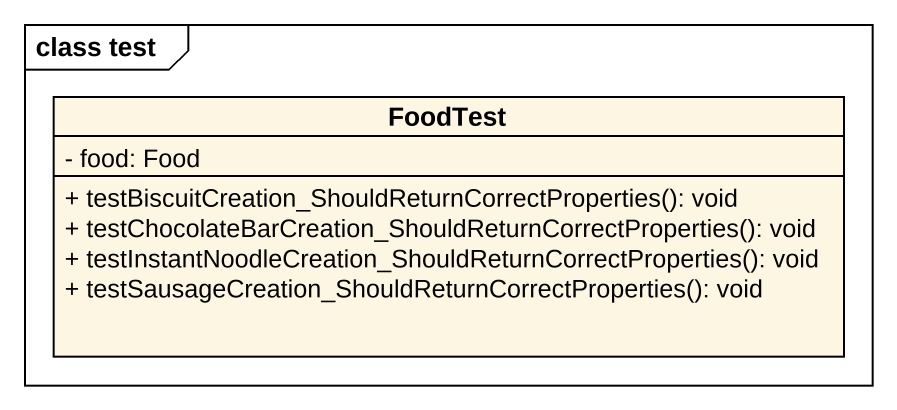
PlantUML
@startuml
mainframe class test
hide circle
hide empty members
skinparam classAttributeIconSize 0
class FoodTest {
  - food: Food
  + testBiscuitCreation_ShouldReturnCorrectProperties(): void
  + testChocolateBarCreation_ShouldReturnCorrectProperties(): void
  + testInstantNoodleCreation_ShouldReturnCorrectProperties(): void
  + testSausageCreation_ShouldReturnCorrectProperties(): void
}
@enduml
